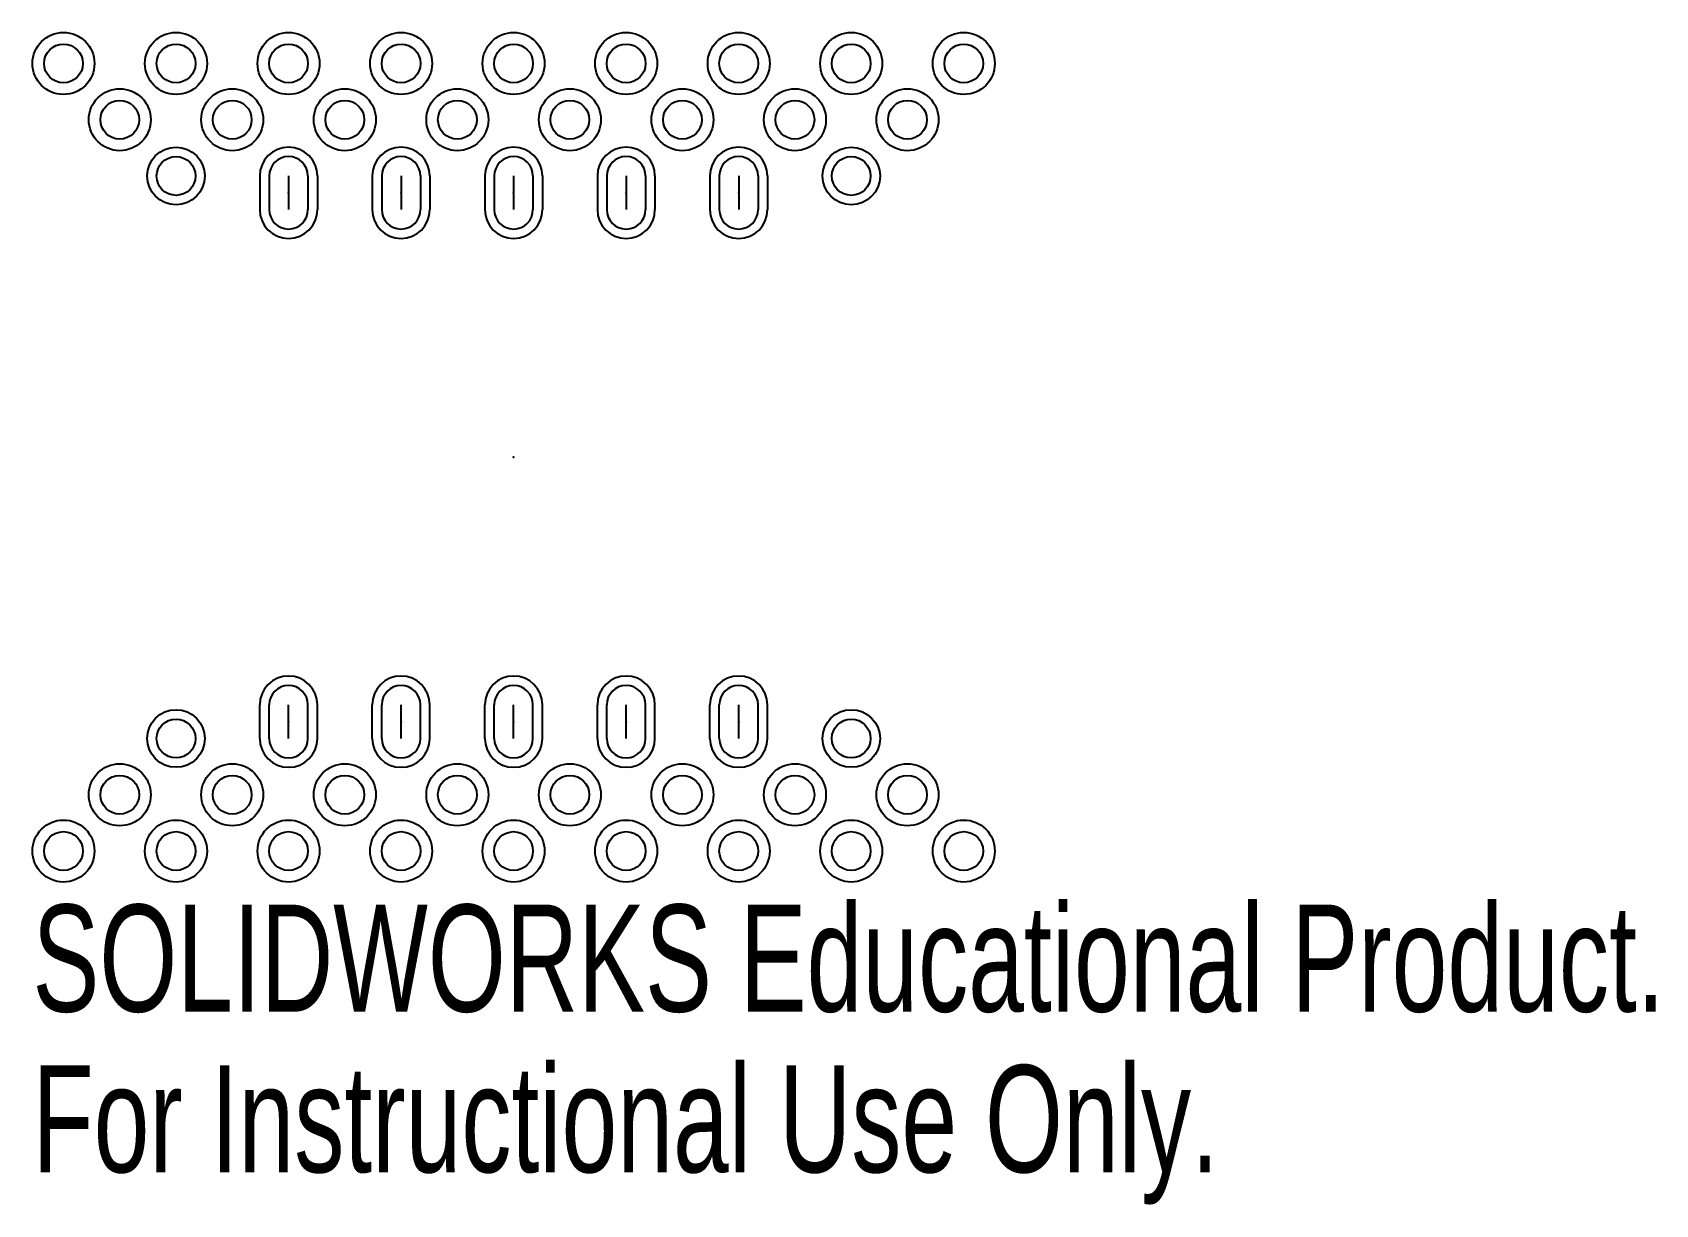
# Model space of a CAD drawing. Header units: millimetres. Extents: x -21.7 to 51.5, y -33.7 to 19.2.
import ezdxf

# ---------------------------------------------------------------- set-up
doc = ezdxf.new("R2010")
doc.units = ezdxf.units.MM
doc.header["$PDSIZE"] = -1
doc.linetypes.add('CENTERX2', pattern=[20.32, 12.7, -2.54, 2.54, -2.54])
doc.styles.add('SLDTEXTSTYLE0', font='TXT', dxfattribs={"width": 0.7})

msp = doc.modelspace()

# ---------------------------------------------------------------- linework, layer by layer
at = {"color": 7, "linetype": 'Continuous'}
for p, q in [((-11.46, 12.7), (-11.46, 11.179)), ((-11.035, 12.7), (-11.035, 11.179)), ((-9.285, 12.7), (-9.285, 11.179)), ((-8.86, 12.7), (-8.86, 11.179)), ((-6.38, 12.7), (-6.38, 11.179)), ((-5.955, 12.7), (-5.955, 11.179)), ((-4.205, 12.7), (-4.205, 11.179)), ((-3.78, 12.7), (-3.78, 11.179)), ((-1.3, 12.7), (-1.3, 11.179)), ((-0.875, 12.7), (-0.875, 11.179)), ((0.875, 12.7), (0.875, 11.179)), ((1.3, 12.7), (1.3, 11.179)), ((3.78, 12.7), (3.78, 11.179)), ((4.205, 12.7), (4.205, 11.179)), ((5.955, 12.7), (5.955, 11.179)), ((6.38, 12.7), (6.38, 11.179)), ((8.86, 12.7), (8.86, 11.179)), ((9.285, 12.7), (9.285, 11.179)), ((11.035, 12.7), (11.035, 11.179)), ((11.46, 12.7), (11.46, 11.179)), ((-11.46, -12.7), (-11.46, -11.179)), ((-11.035, -12.7), (-11.035, -11.179)), ((-9.285, -12.7), (-9.285, -11.179)), ((-8.86, -12.7), (-8.86, -11.179)), ((-6.38, -12.7), (-6.38, -11.179)), ((-5.955, -12.7), (-5.955, -11.179)), ((-4.205, -12.7), (-4.205, -11.179)), ((-3.78, -12.7), (-3.78, -11.179)), ((-1.3, -12.7), (-1.3, -11.179)), ((-0.875, -12.7), (-0.875, -11.179)), ((0.875, -12.7), (0.875, -11.179)), ((1.3, -12.7), (1.3, -11.179)), ((3.78, -12.7), (3.78, -11.179)), ((4.205, -12.7), (4.205, -11.179)), ((5.955, -12.7), (5.955, -11.179)), ((6.38, -12.7), (6.38, -11.179)), ((8.86, -12.7), (8.86, -11.179)), ((9.285, -12.7), (9.285, -11.179)), ((11.035, -12.7), (11.035, -11.179)), ((11.46, -12.7), (11.46, -11.179))]:
    msp.add_line(p, q, dxfattribs=at)
at = {"color": 7, "linetype": 'CENTERX2'}
for p, q in [((-10.16, 12.7), (-10.16, 11.179)), ((-10.16, 12.7), (-10.16, 11.179)), ((-5.08, 12.7), (-5.08, 11.179)), ((-5.08, 12.7), (-5.08, 11.179)), ((0, 12.7), (0, 11.179)), ((0, 12.7), (0, 11.179)), ((5.08, 12.7), (5.08, 11.179)), ((5.08, 12.7), (5.08, 11.179)), ((10.16, 12.7), (10.16, 11.179)), ((10.16, 12.7), (10.16, 11.179)), ((-10.16, -12.7), (-10.16, -11.179)), ((-10.16, -12.7), (-10.16, -11.179)), ((-5.08, -12.7), (-5.08, -11.179)), ((-5.08, -12.7), (-5.08, -11.179)), ((0, -12.7), (0, -11.179)), ((0, -12.7), (0, -11.179)), ((5.08, -12.7), (5.08, -11.179)), ((5.08, -12.7), (5.08, -11.179)), ((10.16, -12.7), (10.16, -11.179)), ((10.16, -12.7), (10.16, -11.179))]:
    msp.add_line(p, q, dxfattribs=at)
at = {"color": 7, "linetype": 'Continuous'}
for centre, radius in [((-20.32, 17.78), 1.4), ((-15.24, 17.78), 1.4), ((-10.16, 17.78), 1.4), ((-5.08, 17.78), 1.4), ((0, 17.78), 1.4), ((5.08, 17.78), 1.4), ((10.16, 17.78), 1.4), ((15.24, 17.78), 1.4), ((20.32, 17.78), 1.4), ((-20.32, 17.78), 0.875), ((-15.24, 17.78), 0.875), ((-10.16, 17.78), 0.875), ((-5.08, 17.78), 0.875), ((0, 17.78), 0.875), ((5.08, 17.78), 0.875), ((10.16, 17.78), 0.875), ((15.24, 17.78), 0.875), ((20.32, 17.78), 0.875), ((-17.78, 15.24), 1.4), ((-12.7, 15.24), 1.4), ((-7.62, 15.24), 1.4), ((-2.54, 15.24), 1.4), ((2.54, 15.24), 1.4), ((7.62, 15.24), 1.4), ((12.7, 15.24), 1.4), ((17.78, 15.24), 1.4), ((-17.78, 15.24), 0.875), ((-12.7, 15.24), 0.875), ((-7.62, 15.24), 0.875), ((-2.54, 15.24), 0.875), ((2.54, 15.24), 0.875), ((7.62, 15.24), 0.875), ((12.7, 15.24), 0.875), ((17.78, 15.24), 0.875), ((-15.24, 12.7), 1.3), ((15.24, 12.7), 1.3), ((-15.24, 12.7), 0.875), ((15.24, 12.7), 0.875), ((-15.24, -12.7), 1.3), ((15.24, -12.7), 1.3), ((-15.24, -12.7), 0.875), ((15.24, -12.7), 0.875), ((-17.78, -15.24), 1.4), ((-12.7, -15.24), 1.4), ((-7.62, -15.24), 1.4), ((-2.54, -15.24), 1.4), ((2.54, -15.24), 1.4), ((7.62, -15.24), 1.4), ((12.7, -15.24), 1.4), ((17.78, -15.24), 1.4), ((-17.78, -15.24), 0.875), ((-12.7, -15.24), 0.875), ((-7.62, -15.24), 0.875), ((-2.54, -15.24), 0.875), ((2.54, -15.24), 0.875), ((7.62, -15.24), 0.875), ((12.7, -15.24), 0.875), ((17.78, -15.24), 0.875), ((-20.32, -17.78), 1.4), ((-15.24, -17.78), 1.4), ((-10.16, -17.78), 1.4), ((-5.08, -17.78), 1.4), ((0, -17.78), 1.4), ((5.08, -17.78), 1.4), ((10.16, -17.78), 1.4), ((15.24, -17.78), 1.4), ((20.32, -17.78), 1.4), ((-20.32, -17.78), 0.875), ((-15.24, -17.78), 0.875), ((-10.16, -17.78), 0.875), ((-5.08, -17.78), 0.875), ((0, -17.78), 0.875), ((5.08, -17.78), 0.875), ((10.16, -17.78), 0.875), ((15.24, -17.78), 0.875), ((20.32, -17.78), 0.875)]:
    msp.add_circle(centre, radius, dxfattribs=at)
for centre, radius, start, end in [((-10.16, 12.7), 1.3, 0, 180), ((-5.08, 12.7), 1.3, 0, 180), ((0, 12.7), 1.3, 0, 180), ((5.08, 12.7), 1.3, 0, 180), ((10.16, 12.7), 1.3, 0, 180), ((-10.16, 12.7), 0.875, 0, 180), ((-5.08, 12.7), 0.875, 0, 180), ((0, 12.7), 0.875, 0, 180), ((5.08, 12.7), 0.875, 0, 180), ((10.16, 12.7), 0.875, 0, 180), ((-10.16, 11.179), 1.3, 180, 0), ((-10.16, 11.179), 0.875, 180, 0), ((-5.08, 11.179), 1.3, 180, 0), ((-5.08, 11.179), 0.875, 180, 0), ((0, 11.179), 1.3, 180, 0), ((0, 11.179), 0.875, 180, 0), ((5.08, 11.179), 1.3, 180, 0), ((5.08, 11.179), 0.875, 180, 0), ((10.16, 11.179), 1.3, 180, 0), ((10.16, 11.179), 0.875, 180, 0), ((-10.16, -11.179), 1.3, 0, 180), ((-5.08, -11.179), 1.3, 0, 180), ((0, -11.179), 1.3, 0, 180), ((5.08, -11.179), 1.3, 0, 180), ((10.16, -11.179), 1.3, 0, 180), ((-10.16, -11.179), 0.875, 0, 180), ((-5.08, -11.179), 0.875, 0, 180), ((0, -11.179), 0.875, 0, 180), ((5.08, -11.179), 0.875, 0, 180), ((10.16, -11.179), 0.875, 0, 180), ((-10.16, -12.7), 1.3, 180, 0), ((-10.16, -12.7), 0.875, 180, 0), ((-5.08, -12.7), 1.3, 180, 0), ((-5.08, -12.7), 0.875, 180, 0), ((0, -12.7), 1.3, 180, 0), ((0, -12.7), 0.875, 180, 0), ((5.08, -12.7), 1.3, 180, 0), ((5.08, -12.7), 0.875, 180, 0), ((10.16, -12.7), 1.3, 180, 0), ((10.16, -12.7), 0.875, 180, 0)]:
    msp.add_arc(centre, radius, start, end, dxfattribs=at)
for p in [(-10.16, 11.94), (-10.16, 11.94), (-5.08, 11.94), (-5.08, 11.94), (0, 11.94), (0, 11.94), (5.08, 11.94), (5.08, 11.94), (10.16, 11.94), (10.16, 11.94), (0, 0), (-10.16, -11.94), (-10.16, -11.94), (-5.08, -11.94), (-5.08, -11.94), (0, -11.94), (0, -11.94), (5.08, -11.94), (5.08, -11.94), (10.16, -11.94), (10.16, -11.94)]:
    msp.add_point(p, dxfattribs=at)

# ---------------------------------------------------------------- texts
at = {"color": 7, "linetype": 'Continuous', "char_height": 4.83362, "attachment_point": 1, "style": 'SLDTEXTSTYLE0'}
for s, insert in [('SOLIDWORKS Educational Product.', (-21.72, -20.2)), ('For Instructional Use Only.', (-21.72, -27.45))]:
    msp.add_mtext(s, dxfattribs=dict(at, insert=insert))

doc.saveas('drawing.dxf')
